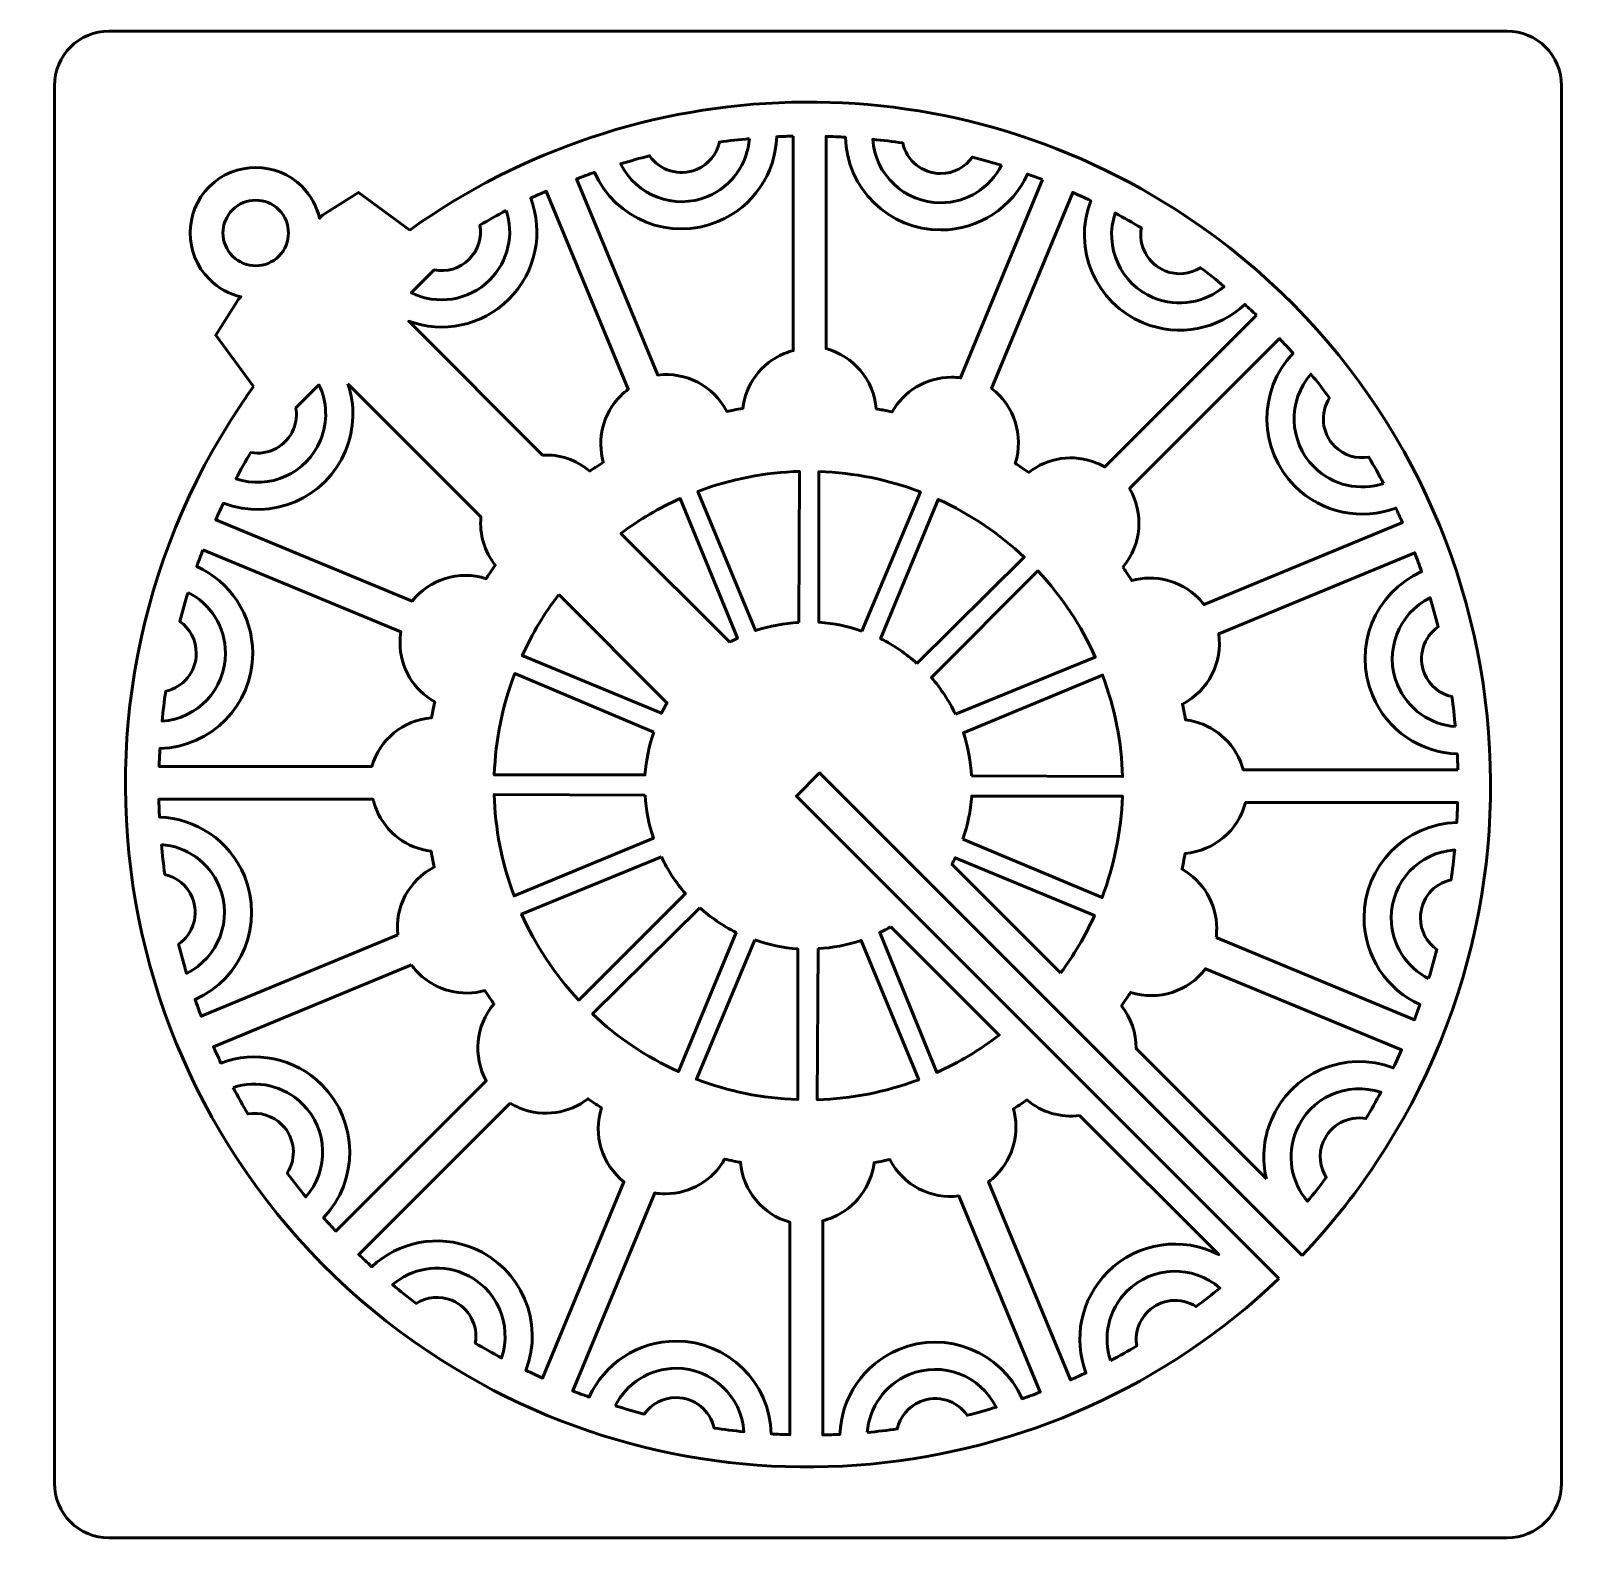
# Model space of a CAD drawing. Header units: centimetres. Extents: x -21.2 to 21, y -6.9 to 6.9.
# Drawn here: x -21.21 to -6.99, y -6.9 to 6.9 of the extents above; entities that cross this region are included whole.
import ezdxf

# ---------------------------------------------------------------- set-up
doc = ezdxf.new("R2010")
doc.units = ezdxf.units.CM
doc.header["$MEASUREMENT"] = 0
doc.layers.add('Layer 1', color=7, linetype='Continuous')

msp = doc.modelspace()

# ---------------------------------------------------------------- linework, layer by layer
at = {"layer": 'Layer 1', "color": 1, "lineweight": 53}
msp.add_open_spline([(-21, -6.4), (-21, -6.4), (-21, 6.4), (-21, 6.4), (-21, 6.4), (-21, 6.67609), (-20.77609, 6.9), (-20.5, 6.9), (-20.5, 6.9), (-20.5, 6.9), (-7.7, 6.9), (-7.7, 6.9), (-7.7, 6.9), (-7.42391, 6.9), (-7.2, 6.67609), (-7.2, 6.4), (-7.2, 6.4), (-7.2, 6.4), (-7.2, -6.4), (-7.2, -6.4), (-7.2, -6.4), (-7.2, -6.67609), (-7.42391, -6.9), (-7.7, -6.9), (-7.7, -6.9), (-7.7, -6.9), (-20.5, -6.9), (-20.5, -6.9), (-20.5, -6.9), (-20.77609, -6.9), (-21, -6.67609), (-21, -6.4)], degree=3, knots=[0, 0, 0, 0, 0.11111111, 0.11111111, 0.11111111, 0.11111111, 0.22222222, 0.22222222, 0.22222222, 0.22222222, 0.33333333, 0.33333333, 0.33333333, 0.33333333, 0.44444444, 0.44444444, 0.44444444, 0.44444444, 0.55555556, 0.55555556, 0.55555556, 0.55555556, 0.66666667, 0.66666667, 0.66666667, 0.66666667, 0.77777778, 0.77777778, 0.77777778, 0.77777778, 1, 1, 1, 1], dxfattribs=at)
at = {"layer": 'Layer 1', "color": 3, "lineweight": 53}
for points in [[(-9.57533, -4.31255), (-9.33171, -4.05638), (-9.10639, -3.77625), (-8.90332, -3.47233), (-8.90332, -3.47233), (-6.98593, -0.60276), (-7.75812, 3.27929), (-10.62768, 5.19667), (-10.62768, 5.19667), (-12.85484, 6.68481), (-15.69176, 6.55254), (-17.74675, 5.07719)], [(-19.17625, 3.64548), (-19.21711, 3.58853), (-19.25745, 3.53103), (-19.29668, 3.47231), (-19.29668, 3.47231), (-21.21407, 0.60273), (-20.44188, -3.27931), (-17.57232, -5.19669), (-17.57232, -5.19669), (-15.09298, -6.85332), (-11.85804, -6.50185), (-9.78731, -4.52484)]]:
    msp.add_open_spline(points, degree=3, knots=[0, 0, 0, 0, 0.25, 0.25, 0.25, 0.25, 0.5, 0.5, 0.5, 0.5, 1, 1, 1, 1], dxfattribs=at)
at = {"layer": 'Layer 1', "lineweight": 53}
for points, knots in [([(-14.235, 5.93775), (-14.235, 5.93775), (-14.235, 3.97382), (-14.235, 3.97382), (-14.235, 3.97382), (-14.26273, 3.96662), (-14.2903, 3.95743), (-14.31753, 3.94615), (-14.31753, 3.94615), (-14.53295, 3.85693), (-14.67172, 3.66089), (-14.69796, 3.44484), (-14.69796, 3.44484), (-14.7264, 3.43985), (-14.75486, 3.43451), (-14.78328, 3.4288), (-14.78328, 3.4288), (-14.8033, 3.42479), (-14.82331, 3.42058), (-14.84331, 3.41621), (-14.84331, 3.41621), (-14.96427, 3.65184), (-15.21941, 3.78148), (-15.47454, 3.74959), (-15.47454, 3.74959), (-15.47454, 3.74959), (-16.21876, 5.54629), (-16.21876, 5.54629), (-16.21876, 5.54629), (-16.16445, 5.56705), (-16.11001, 5.58696), (-16.05548, 5.60603), (-16.05548, 5.60603), (-15.8639, 5.1753), (-15.36269, 4.97345), (-14.92456, 5.15494), (-14.92456, 5.15494), (-14.59809, 5.29017), (-14.39736, 5.60075), (-14.38626, 5.93235), (-14.38626, 5.93235), (-14.33579, 5.93479), (-14.28537, 5.9366), (-14.235, 5.93775)], [0, 0, 0, 0, 0.08333333, 0.08333333, 0.08333333, 0.08333333, 0.16666667, 0.16666667, 0.16666667, 0.16666667, 0.25, 0.25, 0.25, 0.25, 0.33333333, 0.33333333, 0.33333333, 0.33333333, 0.41666667, 0.41666667, 0.41666667, 0.41666667, 0.5, 0.5, 0.5, 0.5, 0.58333333, 0.58333333, 0.58333333, 0.58333333, 0.66666667, 0.66666667, 0.66666667, 0.66666667, 0.75, 0.75, 0.75, 0.75, 0.83333333, 0.83333333, 0.83333333, 0.83333333, 1, 1, 1, 1]), ([(-14.63674, 5.91475), (-14.65378, 5.68762), (-14.79511, 5.47818), (-15.01989, 5.38506), (-15.01989, 5.38506), (-15.32481, 5.25879), (-15.67248, 5.39237), (-15.81678, 5.68381), (-15.81678, 5.68381), (-15.7283, 5.71065), (-15.63958, 5.73513), (-15.5507, 5.75768), (-15.5507, 5.75768), (-15.45728, 5.62313), (-15.27977, 5.56691), (-15.12225, 5.63215), (-15.12225, 5.63215), (-15.01115, 5.67817), (-14.93577, 5.77396), (-14.91119, 5.88298), (-14.91119, 5.88298), (-14.8197, 5.89574), (-14.7282, 5.90639), (-14.63674, 5.91475)], [0, 0, 0, 0, 0.14285714, 0.14285714, 0.14285714, 0.14285714, 0.28571429, 0.28571429, 0.28571429, 0.28571429, 0.42857143, 0.42857143, 0.42857143, 0.42857143, 0.57142857, 0.57142857, 0.57142857, 0.57142857, 0.71428571, 0.71428571, 0.71428571, 0.71428571, 1, 1, 1, 1]), ([(-11.95172, 5.53917), (-11.95172, 5.53917), (-12.70358, 3.72399), (-12.70358, 3.72399), (-12.70358, 3.72399), (-12.73086, 3.72764), (-12.75868, 3.72955), (-12.78697, 3.72955), (-12.78697, 3.72955), (-13.02012, 3.72954), (-13.22335, 3.60153), (-13.33026, 3.41197), (-13.33026, 3.41197), (-13.35846, 3.41825), (-13.3868, 3.4242), (-13.41524, 3.4298), (-13.41524, 3.4298), (-13.43528, 3.43376), (-13.45536, 3.43753), (-13.47552, 3.44113), (-13.47552, 3.44113), (-13.49721, 3.7065), (-13.68514, 3.92483), (-13.935, 3.99178), (-13.935, 3.99178), (-13.935, 3.99178), (-13.935, 5.93556), (-13.935, 5.93556), (-13.935, 5.93556), (-13.87556, 5.93396), (-13.81637, 5.93148), (-13.7574, 5.92815), (-13.7574, 5.92815), (-13.74524, 5.45689), (-13.35943, 5.07861), (-12.88519, 5.07861), (-12.88519, 5.07861), (-12.53183, 5.07861), (-12.22751, 5.28875), (-12.09037, 5.59084), (-12.09037, 5.59084), (-12.04387, 5.57417), (-11.99766, 5.55694), (-11.95172, 5.53917)], [0, 0, 0, 0, 0.08333333, 0.08333333, 0.08333333, 0.08333333, 0.16666667, 0.16666667, 0.16666667, 0.16666667, 0.25, 0.25, 0.25, 0.25, 0.33333333, 0.33333333, 0.33333333, 0.33333333, 0.41666667, 0.41666667, 0.41666667, 0.41666667, 0.5, 0.5, 0.5, 0.5, 0.58333333, 0.58333333, 0.58333333, 0.58333333, 0.66666667, 0.66666667, 0.66666667, 0.66666667, 0.75, 0.75, 0.75, 0.75, 0.83333333, 0.83333333, 0.83333333, 0.83333333, 1, 1, 1, 1]), ([(-12.32852, 5.67044), (-12.43119, 5.46714), (-12.64189, 5.32771), (-12.88522, 5.32771), (-12.88522, 5.32771), (-13.21525, 5.32772), (-13.48531, 5.58417), (-13.5071, 5.90866), (-13.5071, 5.90866), (-13.41508, 5.89962), (-13.32374, 5.88826), (-13.23302, 5.87509), (-13.23302, 5.87509), (-13.19819, 5.71503), (-13.0557, 5.59516), (-12.88522, 5.59516), (-12.88522, 5.59516), (-12.76496, 5.59515), (-12.65866, 5.65481), (-12.59424, 5.74612), (-12.59424, 5.74612), (-12.50482, 5.72289), (-12.41621, 5.69771), (-12.32852, 5.67044)], [0, 0, 0, 0, 0.14285714, 0.14285714, 0.14285714, 0.14285714, 0.28571429, 0.28571429, 0.28571429, 0.28571429, 0.42857143, 0.42857143, 0.42857143, 0.42857143, 0.57142857, 0.57142857, 0.57142857, 0.57142857, 0.71428571, 0.71428571, 0.71428571, 0.71428571, 1, 1, 1, 1]), ([(-17.74675, 5.07719), (-17.74675, 5.07719), (-18.21494, 5.42309), (-18.21494, 5.42309), (-18.21494, 5.42309), (-18.21494, 5.42309), (-18.54446, 5.2138), (-18.54446, 5.2138), (-18.54446, 5.2138), (-18.54446, 5.2138), (-18.57244, 5.18583), (-18.57244, 5.18583), (-18.57244, 5.18583), (-18.59679, 5.29186), (-18.65022, 5.39258), (-18.73282, 5.47517), (-18.73282, 5.47517), (-18.96709, 5.70944), (-19.34706, 5.70943), (-19.58135, 5.47515), (-19.58135, 5.47515), (-19.81561, 5.24088), (-19.81561, 4.86091), (-19.58135, 4.62665), (-19.58135, 4.62665), (-19.49875, 4.54405), (-19.39804, 4.49061), (-19.292, 4.46626), (-19.292, 4.46626), (-19.292, 4.46626), (-19.31377, 4.44449), (-19.31377, 4.44449), (-19.31377, 4.44449), (-19.31377, 4.44449), (-19.52309, 4.11493), (-19.52309, 4.11493), (-19.52309, 4.11493), (-19.52309, 4.11493), (-19.17625, 3.64548), (-19.17625, 3.64548)], [0, 0, 0, 0, 0.09090909, 0.09090909, 0.09090909, 0.09090909, 0.18181818, 0.18181818, 0.18181818, 0.18181818, 0.27272727, 0.27272727, 0.27272727, 0.27272727, 0.36363636, 0.36363636, 0.36363636, 0.36363636, 0.45454545, 0.45454545, 0.45454545, 0.45454545, 0.54545455, 0.54545455, 0.54545455, 0.54545455, 0.63636364, 0.63636364, 0.63636364, 0.63636364, 0.72727273, 0.72727273, 0.72727273, 0.72727273, 0.81818182, 0.81818182, 0.81818182, 0.81818182, 1, 1, 1, 1]), ([(-16.52975, 3.01664), (-16.52975, 3.01664), (-17.74719, 4.23407), (-17.74719, 4.23407), (-17.74719, 4.23407), (-17.74719, 4.23407), (-17.75605, 4.24294), (-17.75605, 4.24294), (-17.75605, 4.24294), (-17.44679, 4.12942), (-17.08618, 4.19675), (-16.8379, 4.44503), (-16.8379, 4.44503), (-16.58803, 4.6949), (-16.52144, 5.05865), (-16.63807, 5.36925), (-16.63807, 5.36925), (-16.59121, 5.39138), (-16.54413, 5.41286), (-16.49684, 5.4337), (-16.49684, 5.4337), (-16.49684, 5.4337), (-15.74562, 3.62009), (-15.74562, 3.62009), (-15.74562, 3.62009), (-15.76965, 3.6022), (-15.79268, 3.58237), (-15.8145, 3.56056), (-15.8145, 3.56056), (-15.97936, 3.39569), (-16.03255, 3.16146), (-15.97412, 2.95182), (-15.97412, 2.95182), (-15.99849, 2.93633), (-16.02274, 2.9205), (-16.04681, 2.90434), (-16.04681, 2.90434), (-16.06376, 2.89298), (-16.08066, 2.88144), (-16.09745, 2.86973), (-16.09745, 2.86973), (-16.22133, 2.9749), (-16.37661, 3.02385), (-16.52975, 3.01664)], [0, 0, 0, 0, 0.08333333, 0.08333333, 0.08333333, 0.08333333, 0.16666667, 0.16666667, 0.16666667, 0.16666667, 0.25, 0.25, 0.25, 0.25, 0.33333333, 0.33333333, 0.33333333, 0.33333333, 0.41666667, 0.41666667, 0.41666667, 0.41666667, 0.5, 0.5, 0.5, 0.5, 0.58333333, 0.58333333, 0.58333333, 0.58333333, 0.66666667, 0.66666667, 0.66666667, 0.66666667, 0.75, 0.75, 0.75, 0.75, 0.83333333, 0.83333333, 0.83333333, 0.83333333, 1, 1, 1, 1]), ([(-9.99333, 4.29758), (-9.99333, 4.29758), (-11.38302, 2.90789), (-11.38302, 2.90789), (-11.38302, 2.90789), (-11.40617, 2.92121), (-11.43045, 2.9332), (-11.45578, 2.9437), (-11.45578, 2.9437), (-11.67119, 3.03292), (-11.90794, 2.99242), (-12.07927, 2.85821), (-12.07927, 2.85821), (-12.10291, 2.8748), (-12.12681, 2.89114), (-12.15095, 2.90721), (-12.15095, 2.90721), (-12.16794, 2.91852), (-12.18506, 2.9297), (-12.20229, 2.94073), (-12.20229, 2.94073), (-12.12041, 3.19536), (-12.2117, 3.47029), (-12.41888, 3.62742), (-12.41888, 3.62742), (-12.41888, 3.62742), (-11.67532, 5.4225), (-11.67532, 5.4225), (-11.67532, 5.4225), (-11.61999, 5.39784), (-11.56521, 5.37245), (-11.51098, 5.34632), (-11.51098, 5.34632), (-11.6801, 4.90627), (-11.46841, 4.40915), (-11.03028, 4.22767), (-11.03028, 4.22767), (-10.70381, 4.09244), (-10.34225, 4.17011), (-10.09994, 4.39674), (-10.09994, 4.39674), (-10.06394, 4.36408), (-10.0284, 4.33103), (-9.99333, 4.29758)], [0, 0, 0, 0, 0.08333333, 0.08333333, 0.08333333, 0.08333333, 0.16666667, 0.16666667, 0.16666667, 0.16666667, 0.25, 0.25, 0.25, 0.25, 0.33333333, 0.33333333, 0.33333333, 0.33333333, 0.41666667, 0.41666667, 0.41666667, 0.41666667, 0.5, 0.5, 0.5, 0.5, 0.58333333, 0.58333333, 0.58333333, 0.58333333, 0.66666667, 0.66666667, 0.66666667, 0.66666667, 0.75, 0.75, 0.75, 0.75, 0.83333333, 0.83333333, 0.83333333, 0.83333333, 1, 1, 1, 1]), ([(-19.36922, 5.26303), (-19.25208, 5.38017), (-19.06209, 5.38016), (-18.94495, 5.26303), (-18.94495, 5.26303), (-18.82781, 5.14589), (-18.82781, 4.9559), (-18.94495, 4.83876), (-18.94495, 4.83876), (-19.06209, 4.72163), (-19.25208, 4.72162), (-19.36922, 4.83876), (-19.36922, 4.83876), (-19.48635, 4.9559), (-19.48635, 5.1459), (-19.36922, 5.26303)], [0, 0, 0, 0, 0.2, 0.2, 0.2, 0.2, 0.4, 0.4, 0.4, 0.4, 0.6, 0.6, 0.6, 0.6, 1, 1, 1, 1]), ([(-16.86275, 5.25714), (-16.79159, 5.04078), (-16.842, 4.7932), (-17.01406, 4.62114), (-17.01406, 4.62114), (-17.20841, 4.4268), (-17.49912, 4.38767), (-17.73233, 4.50364), (-17.73233, 4.50364), (-17.73233, 4.50364), (-17.52298, 4.71257), (-17.52298, 4.71257), (-17.52298, 4.71257), (-17.41076, 4.69079), (-17.29008, 4.72334), (-17.20316, 4.81026), (-17.20316, 4.81026), (-17.11813, 4.89529), (-17.08514, 5.01264), (-17.10415, 5.12276), (-17.10415, 5.12276), (-17.02451, 5.16956), (-16.94405, 5.21441), (-16.86275, 5.25714)], [0, 0, 0, 0, 0.14285714, 0.14285714, 0.14285714, 0.14285714, 0.28571429, 0.28571429, 0.28571429, 0.28571429, 0.42857143, 0.42857143, 0.42857143, 0.42857143, 0.57142857, 0.57142857, 0.57142857, 0.57142857, 0.71428571, 0.71428571, 0.71428571, 0.71428571, 1, 1, 1, 1]), ([(-10.93497, 4.45781), (-11.23987, 4.58411), (-11.39124, 4.92439), (-11.28721, 5.23253), (-11.28721, 5.23253), (-11.20565, 5.18896), (-11.12562, 5.14352), (-11.04683, 5.09662), (-11.04683, 5.09662), (-11.0759, 4.93541), (-10.99014, 4.77014), (-10.83262, 4.70489), (-10.83262, 4.70489), (-10.72153, 4.65888), (-10.60049, 4.67331), (-10.50602, 4.73301), (-10.50602, 4.73301), (-10.43231, 4.67733), (-10.36007, 4.62017), (-10.28949, 4.56142), (-10.28949, 4.56142), (-10.46215, 4.41287), (-10.71017, 4.3647), (-10.93497, 4.45781)], [0, 0, 0, 0, 0.14285714, 0.14285714, 0.14285714, 0.14285714, 0.28571429, 0.28571429, 0.28571429, 0.28571429, 0.42857143, 0.42857143, 0.42857143, 0.42857143, 0.57142857, 0.57142857, 0.57142857, 0.57142857, 0.71428571, 0.71428571, 0.71428571, 0.71428571, 1, 1, 1, 1]), ([(-11.21749, 1.99119), (-11.04386, 2.19573), (-11.0234, 2.48586), (-11.15605, 2.71059), (-11.15605, 2.71059), (-11.15605, 2.71059), (-9.78254, 4.0841), (-9.78254, 4.0841), (-9.78254, 4.0841), (-9.74028, 4.03958), (-9.69884, 3.99458), (-9.65822, 3.94911), (-9.65822, 3.94911), (-9.98287, 3.60727), (-9.97752, 3.06698), (-9.6422, 2.73164), (-9.6422, 2.73164), (-9.39233, 2.48177), (-9.02857, 2.41518), (-8.71798, 2.53182), (-8.71798, 2.53182), (-8.69737, 2.48818), (-8.67733, 2.44434), (-8.65784, 2.40033), (-8.65784, 2.40033), (-8.65784, 2.40033), (-10.47379, 1.64814), (-10.47379, 1.64814), (-10.47379, 1.64814), (-10.48989, 1.66902), (-10.50753, 1.6891), (-10.52666, 1.70825), (-10.52666, 1.70825), (-10.69154, 1.87311), (-10.92576, 1.9263), (-11.13541, 1.86786), (-11.13541, 1.86786), (-11.1509, 1.89224), (-11.16673, 1.91648), (-11.18289, 1.94056), (-11.18289, 1.94056), (-11.19425, 1.95751), (-11.20578, 1.9744), (-11.21749, 1.99119)], [0, 0, 0, 0, 0.08333333, 0.08333333, 0.08333333, 0.08333333, 0.16666667, 0.16666667, 0.16666667, 0.16666667, 0.25, 0.25, 0.25, 0.25, 0.33333333, 0.33333333, 0.33333333, 0.33333333, 0.41666667, 0.41666667, 0.41666667, 0.41666667, 0.5, 0.5, 0.5, 0.5, 0.58333333, 0.58333333, 0.58333333, 0.58333333, 0.66666667, 0.66666667, 0.66666667, 0.66666667, 0.75, 0.75, 0.75, 0.75, 0.83333333, 0.83333333, 0.83333333, 0.83333333, 1, 1, 1, 1]), ([(-8.83008, 2.7565), (-9.04644, 2.68533), (-9.29402, 2.73574), (-9.46608, 2.9078), (-9.46608, 2.9078), (-9.69943, 3.14117), (-9.70906, 3.51347), (-9.49502, 3.75833), (-9.49502, 3.75833), (-9.43637, 3.68687), (-9.37979, 3.61427), (-9.32496, 3.54078), (-9.32496, 3.54078), (-9.41352, 3.40298), (-9.39753, 3.21747), (-9.27697, 3.09691), (-9.27697, 3.09691), (-9.19194, 3.01188), (-9.07459, 2.97889), (-8.96447, 2.9979), (-8.96447, 2.9979), (-8.91766, 2.91825), (-8.87281, 2.83779), (-8.83008, 2.7565)], [0, 0, 0, 0, 0.14285714, 0.14285714, 0.14285714, 0.14285714, 0.28571429, 0.28571429, 0.28571429, 0.28571429, 0.42857143, 0.42857143, 0.42857143, 0.42857143, 0.57142857, 0.57142857, 0.57142857, 0.57142857, 0.71428571, 0.71428571, 0.71428571, 0.71428571, 1, 1, 1, 1]), ([(-18.31287, 3.66839), (-18.31287, 3.66839), (-17.09489, 2.4504), (-17.09489, 2.4504), (-17.09489, 2.4504), (-17.10974, 2.29058), (-17.06171, 2.13209), (-16.96446, 2.00796), (-16.96446, 2.00796), (-16.98105, 1.98432), (-16.9974, 1.96042), (-17.01346, 1.93627), (-17.01346, 1.93627), (-17.02477, 1.91928), (-17.03594, 1.90218), (-17.04699, 1.88493), (-17.04699, 1.88493), (-17.2968, 1.96527), (-17.56618, 1.87891), (-17.72466, 1.67996), (-17.72466, 1.67996), (-17.72466, 1.67996), (-19.52296, 2.42485), (-19.52296, 2.42485), (-19.52296, 2.42485), (-19.50012, 2.47579), (-19.47666, 2.52626), (-19.45257, 2.57625), (-19.45257, 2.57625), (-19.01253, 2.40712), (-18.5154, 2.61882), (-18.33392, 3.05695), (-18.33392, 3.05695), (-18.25, 3.25955), (-18.24809, 3.47565), (-18.31287, 3.66839)], [0, 0, 0, 0, 0.1, 0.1, 0.1, 0.1, 0.2, 0.2, 0.2, 0.2, 0.3, 0.3, 0.3, 0.3, 0.4, 0.4, 0.4, 0.4, 0.5, 0.5, 0.5, 0.5, 0.6, 0.6, 0.6, 0.6, 0.7, 0.7, 0.7, 0.7, 0.8, 0.8, 0.8, 0.8, 1, 1, 1, 1]), ([(-18.56406, 3.15226), (-18.69036, 2.84736), (-19.03066, 2.69598), (-19.33878, 2.80002), (-19.33878, 2.80002), (-19.2952, 2.88158), (-19.24977, 2.96161), (-19.20286, 3.04041), (-19.20286, 3.04041), (-19.04166, 3.01132), (-18.87639, 3.09709), (-18.81114, 3.2546), (-18.81114, 3.2546), (-18.78467, 3.31852), (-18.77822, 3.38573), (-18.78887, 3.44927), (-18.78887, 3.44927), (-18.78887, 3.44927), (-18.57777, 3.65992), (-18.57777, 3.65992), (-18.57777, 3.65992), (-18.50408, 3.5059), (-18.49357, 3.32244), (-18.56406, 3.15226)], [0, 0, 0, 0, 0.14285714, 0.14285714, 0.14285714, 0.14285714, 0.28571429, 0.28571429, 0.28571429, 0.28571429, 0.42857143, 0.42857143, 0.42857143, 0.42857143, 0.57142857, 0.57142857, 0.57142857, 0.57142857, 0.71428571, 0.71428571, 0.71428571, 0.71428571, 1, 1, 1, 1]), ([(-14.18542, 1.48432), (-14.31702, 1.47741), (-14.44949, 1.45298), (-14.57962, 1.40961), (-14.57962, 1.40961), (-14.57962, 1.40961), (-15.10766, 2.68441), (-15.10766, 2.68441), (-15.10766, 2.68441), (-14.80219, 2.79924), (-14.48869, 2.85865), (-14.1785, 2.86741), (-14.1785, 2.86741), (-14.1785, 2.86741), (-14.18542, 1.48432), (-14.18542, 1.48432)], [0, 0, 0, 0, 0.2, 0.2, 0.2, 0.2, 0.4, 0.4, 0.4, 0.4, 0.6, 0.6, 0.6, 0.6, 1, 1, 1, 1]), ([(-13.607, 1.40454), (-13.73123, 1.44853), (-13.86296, 1.47665), (-13.99979, 1.48638), (-13.99979, 1.48638), (-13.99979, 1.48638), (-13.99978, 2.86621), (-13.99978, 2.86621), (-13.99978, 2.86621), (-13.67361, 2.85539), (-13.36126, 2.79031), (-13.07134, 2.67969), (-13.07134, 2.67969), (-13.07134, 2.67969), (-13.607, 1.40454), (-13.607, 1.40454)], [0, 0, 0, 0, 0.2, 0.2, 0.2, 0.2, 0.4, 0.4, 0.4, 0.4, 0.6, 0.6, 0.6, 0.6, 1, 1, 1, 1]), ([(-14.81638, 1.30327), (-14.81638, 1.30327), (-15.81296, 2.29985), (-15.81296, 2.29985), (-15.81296, 2.29985), (-15.6417, 2.42781), (-15.45942, 2.53423), (-15.26984, 2.6191), (-15.26984, 2.6191), (-15.26984, 2.6191), (-14.74694, 1.33865), (-14.74694, 1.33865), (-14.74694, 1.33865), (-14.77032, 1.3275), (-14.79347, 1.3157), (-14.81638, 1.30327)], [0, 0, 0, 0, 0.2, 0.2, 0.2, 0.2, 0.4, 0.4, 0.4, 0.4, 0.6, 0.6, 0.6, 0.6, 1, 1, 1, 1]), ([(-13.10314, 1.10949), (-13.20108, 1.19766), (-13.31203, 1.27405), (-13.4347, 1.33541), (-13.4347, 1.33541), (-13.4347, 1.33541), (-12.90667, 2.6102), (-12.90667, 2.6102), (-12.90667, 2.6102), (-12.60948, 2.4754), (-12.3458, 2.29573), (-12.12028, 2.0826), (-12.12028, 2.0826), (-12.12028, 2.0826), (-13.10314, 1.10949), (-13.10314, 1.10949)], [0, 0, 0, 0, 0.2, 0.2, 0.2, 0.2, 0.4, 0.4, 0.4, 0.4, 0.6, 0.6, 0.6, 0.6, 1, 1, 1, 1]), ([(-19.64029, 2.14872), (-19.64029, 2.14872), (-17.82813, 1.39812), (-17.82813, 1.39812), (-17.82813, 1.39812), (-17.83316, 1.36624), (-17.8358, 1.33356), (-17.8358, 1.30026), (-17.8358, 1.30026), (-17.83579, 1.06711), (-17.70779, 0.86388), (-17.51822, 0.75696), (-17.51822, 0.75696), (-17.5245, 0.72876), (-17.53045, 0.70043), (-17.53606, 0.67198), (-17.53606, 0.67198), (-17.54001, 0.65195), (-17.54379, 0.63187), (-17.54739, 0.61171), (-17.54739, 0.61171), (-17.80822, 0.59039), (-18.0236, 0.40846), (-18.09447, 0.16499), (-18.09447, 0.16499), (-18.09447, 0.16499), (-20.04146, 0.16499), (-20.04146, 0.16499), (-20.04146, 0.16499), (-20.03985, 0.22013), (-20.0375, 0.27508), (-20.03441, 0.32983), (-20.03441, 0.32983), (-19.56314, 0.34198), (-19.18487, 0.72779), (-19.18485, 1.20202), (-19.18485, 1.20202), (-19.18486, 1.5554), (-19.39499, 1.85972), (-19.6971, 1.99685), (-19.6971, 1.99685), (-19.67882, 2.04782), (-19.6599, 2.09844), (-19.64029, 2.14872)], [0, 0, 0, 0, 0.08333333, 0.08333333, 0.08333333, 0.08333333, 0.16666667, 0.16666667, 0.16666667, 0.16666667, 0.25, 0.25, 0.25, 0.25, 0.33333333, 0.33333333, 0.33333333, 0.33333333, 0.41666667, 0.41666667, 0.41666667, 0.41666667, 0.5, 0.5, 0.5, 0.5, 0.58333333, 0.58333333, 0.58333333, 0.58333333, 0.66666667, 0.66666667, 0.66666667, 0.66666667, 0.75, 0.75, 0.75, 0.75, 0.83333333, 0.83333333, 0.83333333, 0.83333333, 1, 1, 1, 1]), ([(-8.14963, 0.13499), (-8.14963, 0.13499), (-10.11507, 0.13499), (-10.11507, 0.13499), (-10.11507, 0.13499), (-10.122, 0.16063), (-10.13064, 0.1861), (-10.14106, 0.21129), (-10.14106, 0.21129), (-10.23029, 0.42669), (-10.42634, 0.56546), (-10.64238, 0.5917), (-10.64238, 0.5917), (-10.64738, 0.62015), (-10.65271, 0.6486), (-10.65841, 0.67704), (-10.65841, 0.67704), (-10.66243, 0.69704), (-10.66664, 0.71705), (-10.67102, 0.73706), (-10.67102, 0.73706), (-10.43202, 0.85975), (-10.30207, 1.12047), (-10.3391, 1.37921), (-10.3391, 1.37921), (-10.3391, 1.37921), (-8.54474, 2.12246), (-8.54474, 2.12246), (-8.54474, 2.12246), (-8.5226, 2.06483), (-8.50143, 2.00709), (-8.48119, 1.94922), (-8.48119, 1.94922), (-8.91193, 1.75765), (-9.11377, 1.25644), (-8.93229, 0.81831), (-8.93229, 0.81831), (-8.79706, 0.49183), (-8.48648, 0.29111), (-8.15489, 0.28002), (-8.15489, 0.28002), (-8.15254, 0.23162), (-8.15078, 0.18328), (-8.14963, 0.13499)], [0, 0, 0, 0, 0.08333333, 0.08333333, 0.08333333, 0.08333333, 0.16666667, 0.16666667, 0.16666667, 0.16666667, 0.25, 0.25, 0.25, 0.25, 0.33333333, 0.33333333, 0.33333333, 0.33333333, 0.41666667, 0.41666667, 0.41666667, 0.41666667, 0.5, 0.5, 0.5, 0.5, 0.58333333, 0.58333333, 0.58333333, 0.58333333, 0.66666667, 0.66666667, 0.66666667, 0.66666667, 0.75, 0.75, 0.75, 0.75, 0.83333333, 0.83333333, 0.83333333, 0.83333333, 1, 1, 1, 1]), ([(-12.75055, 0.64407), (-12.8073, 0.76301), (-12.88057, 0.87605), (-12.97042, 0.97969), (-12.97042, 0.97969), (-12.97042, 0.97969), (-11.99474, 1.95537), (-11.99474, 1.95537), (-11.99474, 1.95537), (-11.77175, 1.7171), (-11.5969, 1.4502), (-11.4701, 1.16697), (-11.4701, 1.16697), (-11.4701, 1.16697), (-12.75055, 0.64407), (-12.75055, 0.64407)], [0, 0, 0, 0, 0.2, 0.2, 0.2, 0.2, 0.4, 0.4, 0.4, 0.4, 0.6, 0.6, 0.6, 0.6, 1, 1, 1, 1]), ([(-19.7767, 1.75871), (-19.5734, 1.65604), (-19.43397, 1.44534), (-19.43397, 1.20201), (-19.43397, 1.20201), (-19.43397, 0.87198), (-19.69042, 0.60191), (-20.01491, 0.58012), (-20.01491, 0.58012), (-20.00586, 0.67214), (-19.99452, 0.76347), (-19.98134, 0.85421), (-19.98134, 0.85421), (-19.82129, 0.88904), (-19.70141, 1.03152), (-19.70142, 1.202), (-19.70142, 1.202), (-19.7014, 1.32227), (-19.76106, 1.42856), (-19.85237, 1.49299), (-19.85237, 1.49299), (-19.82914, 1.5824), (-19.80397, 1.67102), (-19.7767, 1.75871)], [0, 0, 0, 0, 0.14285714, 0.14285714, 0.14285714, 0.14285714, 0.28571429, 0.28571429, 0.28571429, 0.28571429, 0.42857143, 0.42857143, 0.42857143, 0.42857143, 0.57142857, 0.57142857, 0.57142857, 0.57142857, 0.71428571, 0.71428571, 0.71428571, 0.71428571, 1, 1, 1, 1]), ([(-16.38304, 1.73856), (-16.38304, 1.73856), (-15.39062, 0.74614), (-15.39062, 0.74614), (-15.39062, 0.74614), (-15.40862, 0.71574), (-15.42565, 0.68453), (-15.44166, 0.65252), (-15.44166, 0.65252), (-15.44166, 0.65252), (-16.71646, 1.18055), (-16.71646, 1.18055), (-16.71646, 1.18055), (-16.62484, 1.38252), (-16.51252, 1.569), (-16.38304, 1.73856)], [0, 0, 0, 0, 0.2, 0.2, 0.2, 0.2, 0.4, 0.4, 0.4, 0.4, 0.6, 0.6, 0.6, 0.6, 1, 1, 1, 1]), ([(-8.17247, 0.53048), (-8.3996, 0.54753), (-8.60905, 0.68885), (-8.70217, 0.91367), (-8.70217, 0.91367), (-8.82844, 1.21855), (-8.69486, 1.56622), (-8.40342, 1.71052), (-8.40342, 1.71052), (-8.37657, 1.62204), (-8.35209, 1.53333), (-8.32955, 1.44445), (-8.32955, 1.44445), (-8.4641, 1.35102), (-8.52032, 1.17352), (-8.45507, 1.016), (-8.45507, 1.016), (-8.40906, 0.9049), (-8.31327, 0.82952), (-8.20424, 0.80493), (-8.20424, 0.80493), (-8.19149, 0.71345), (-8.18084, 0.62195), (-8.17247, 0.53048)], [0, 0, 0, 0, 0.14285714, 0.14285714, 0.14285714, 0.14285714, 0.28571429, 0.28571429, 0.28571429, 0.28571429, 0.42857143, 0.42857143, 0.42857143, 0.42857143, 0.57142857, 0.57142857, 0.57142857, 0.57142857, 0.71428571, 0.71428571, 0.71428571, 0.71428571, 1, 1, 1, 1]), ([(-15.51079, 0.48023), (-15.55478, 0.356), (-15.58291, 0.22426), (-15.59265, 0.08743), (-15.59265, 0.08743), (-15.59265, 0.08743), (-16.97246, 0.08744), (-16.97246, 0.08744), (-16.97246, 0.08744), (-16.96164, 0.4136), (-16.89656, 0.72596), (-16.78595, 1.0159), (-16.78595, 1.0159), (-16.78595, 1.0159), (-15.51079, 0.48023), (-15.51079, 0.48023)], [0, 0, 0, 0, 0.2, 0.2, 0.2, 0.2, 0.4, 0.4, 0.4, 0.4, 0.6, 0.6, 0.6, 0.6, 1, 1, 1, 1]), ([(-12.60291, 0.07916), (-12.60982, 0.21076), (-12.63425, 0.34324), (-12.67761, 0.47337), (-12.67761, 0.47337), (-12.67761, 0.47337), (-11.40282, 1.0014), (-11.40282, 1.0014), (-11.40282, 1.0014), (-11.28798, 0.69593), (-11.22858, 0.38244), (-11.21982, 0.07225), (-11.21982, 0.07225), (-11.21982, 0.07225), (-12.60291, 0.07916), (-12.60291, 0.07916)], [0, 0, 0, 0, 0.2, 0.2, 0.2, 0.2, 0.4, 0.4, 0.4, 0.4, 0.6, 0.6, 0.6, 0.6, 1, 1, 1, 1]), ([(-9.78731, -4.52484), (-9.78731, -4.52484), (-14.20607, -0.10608), (-14.20607, -0.10608), (-14.20607, -0.10608), (-14.20607, -0.10608), (-13.99393, 0.10607), (-13.99393, 0.10607), (-13.99393, 0.10607), (-13.99393, 0.10607), (-9.57533, -4.31255), (-9.57533, -4.31255)], [0, 0, 0, 0, 0.25, 0.25, 0.25, 0.25, 0.5, 0.5, 0.5, 0.5, 1, 1, 1, 1]), ([(-17.85701, -1.37762), (-17.85701, -1.37762), (-19.65591, -2.12274), (-19.65591, -2.12274), (-19.65591, -2.12274), (-19.67546, -2.07136), (-19.69425, -2.01985), (-19.71229, -1.96825), (-19.71229, -1.96825), (-19.28155, -1.77667), (-19.07971, -1.27547), (-19.2612, -0.83732), (-19.2612, -0.83732), (-19.39642, -0.51086), (-19.707, -0.31013), (-20.0386, -0.29904), (-20.0386, -0.29904), (-20.04125, -0.2443), (-20.04315, -0.18963), (-20.04428, -0.13501), (-20.04428, -0.13501), (-20.04428, -0.13501), (-18.08323, -0.13501), (-18.08323, -0.13501), (-18.08323, -0.13501), (-18.07564, -0.16705), (-18.06541, -0.19891), (-18.05241, -0.23031), (-18.05241, -0.23031), (-17.96318, -0.44571), (-17.76714, -0.58449), (-17.5511, -0.61073), (-17.5511, -0.61073), (-17.54611, -0.63917), (-17.54076, -0.66763), (-17.53506, -0.69606), (-17.53506, -0.69606), (-17.53104, -0.71608), (-17.52684, -0.73608), (-17.52246, -0.75608), (-17.52246, -0.75608), (-17.75511, -0.87552), (-17.88446, -1.12575), (-17.85701, -1.37762)], [0, 0, 0, 0, 0.08333333, 0.08333333, 0.08333333, 0.08333333, 0.16666667, 0.16666667, 0.16666667, 0.16666667, 0.25, 0.25, 0.25, 0.25, 0.33333333, 0.33333333, 0.33333333, 0.33333333, 0.41666667, 0.41666667, 0.41666667, 0.41666667, 0.5, 0.5, 0.5, 0.5, 0.58333333, 0.58333333, 0.58333333, 0.58333333, 0.66666667, 0.66666667, 0.66666667, 0.66666667, 0.75, 0.75, 0.75, 0.75, 0.83333333, 0.83333333, 0.83333333, 0.83333333, 1, 1, 1, 1]), ([(-15.59057, -0.09819), (-15.58367, -0.22979), (-15.55923, -0.36227), (-15.51587, -0.4924), (-15.51587, -0.4924), (-15.51587, -0.4924), (-16.79066, -1.02043), (-16.79066, -1.02043), (-16.79066, -1.02043), (-16.9055, -0.71496), (-16.9649, -0.40146), (-16.97367, -0.09128), (-16.97367, -0.09128), (-16.97367, -0.09128), (-15.59057, -0.09819), (-15.59057, -0.09819)], [0, 0, 0, 0, 0.2, 0.2, 0.2, 0.2, 0.4, 0.4, 0.4, 0.4, 0.6, 0.6, 0.6, 0.6, 1, 1, 1, 1]), ([(-12.68269, -0.49926), (-12.6387, -0.37502), (-12.61057, -0.24329), (-12.60084, -0.10647), (-12.60084, -0.10647), (-12.60084, -0.10647), (-11.22102, -0.10647), (-11.22102, -0.10647), (-11.22102, -0.10647), (-11.23183, -0.43263), (-11.29692, -0.74499), (-11.40753, -1.03492), (-11.40753, -1.03492), (-11.40753, -1.03492), (-12.68269, -0.49926), (-12.68269, -0.49926)], [0, 0, 0, 0, 0.2, 0.2, 0.2, 0.2, 0.4, 0.4, 0.4, 0.4, 0.6, 0.6, 0.6, 0.6, 1, 1, 1, 1]), ([(-10.36312, -1.40176), (-10.35953, -1.37478), (-10.35769, -1.34725), (-10.35768, -1.31929), (-10.35768, -1.31929), (-10.35769, -1.08613), (-10.48569, -0.8829), (-10.67526, -0.77599), (-10.67526, -0.77599), (-10.66898, -0.74779), (-10.66303, -0.71946), (-10.65742, -0.69101), (-10.65742, -0.69101), (-10.65347, -0.67098), (-10.64969, -0.65089), (-10.64609, -0.63074), (-10.64609, -0.63074), (-10.37852, -0.60886), (-10.15881, -0.41797), (-10.09384, -0.16501), (-10.09384, -0.16501), (-10.09384, -0.16501), (-8.1515, -0.16501), (-8.1515, -0.16501), (-8.1515, -0.16501), (-8.1531, -0.22653), (-8.15563, -0.28782), (-8.15907, -0.34885), (-8.15907, -0.34885), (-8.63034, -0.36101), (-9.00861, -0.74682), (-9.00862, -1.22106), (-9.00862, -1.22106), (-9.00862, -1.57443), (-8.79849, -1.87873), (-8.49638, -2.01588), (-8.49638, -2.01588), (-8.51295, -2.0621), (-8.53007, -2.10804), (-8.54773, -2.15371), (-8.54773, -2.15371), (-8.54773, -2.15371), (-10.36312, -1.40176), (-10.36312, -1.40176)], [0, 0, 0, 0, 0.08333333, 0.08333333, 0.08333333, 0.08333333, 0.16666667, 0.16666667, 0.16666667, 0.16666667, 0.25, 0.25, 0.25, 0.25, 0.33333333, 0.33333333, 0.33333333, 0.33333333, 0.41666667, 0.41666667, 0.41666667, 0.41666667, 0.5, 0.5, 0.5, 0.5, 0.58333333, 0.58333333, 0.58333333, 0.58333333, 0.66666667, 0.66666667, 0.66666667, 0.66666667, 0.75, 0.75, 0.75, 0.75, 0.83333333, 0.83333333, 0.83333333, 0.83333333, 1, 1, 1, 1]), ([(-20.02101, -0.54951), (-19.79388, -0.56656), (-19.58443, -0.70788), (-19.49133, -0.93268), (-19.49133, -0.93268), (-19.36504, -1.23758), (-19.49861, -1.58524), (-19.79006, -1.72955), (-19.79006, -1.72955), (-19.81691, -1.64107), (-19.84139, -1.55236), (-19.86393, -1.46347), (-19.86393, -1.46347), (-19.72938, -1.37005), (-19.67316, -1.19255), (-19.73841, -1.03502), (-19.73841, -1.03502), (-19.78442, -0.92392), (-19.88021, -0.84855), (-19.98924, -0.82396), (-19.98924, -0.82396), (-20.00199, -0.73247), (-20.01264, -0.64097), (-20.02101, -0.54951)], [0, 0, 0, 0, 0.14285714, 0.14285714, 0.14285714, 0.14285714, 0.28571429, 0.28571429, 0.28571429, 0.28571429, 0.42857143, 0.42857143, 0.42857143, 0.42857143, 0.57142857, 0.57142857, 0.57142857, 0.57142857, 0.71428571, 0.71428571, 0.71428571, 0.71428571, 1, 1, 1, 1]), ([(-15.44293, -0.6631), (-15.38618, -0.78204), (-15.31291, -0.89508), (-15.22306, -0.99871), (-15.22306, -0.99871), (-15.22306, -0.99871), (-16.19874, -1.9744), (-16.19874, -1.9744), (-16.19874, -1.9744), (-16.42173, -1.73613), (-16.59658, -1.46922), (-16.72337, -1.18599), (-16.72337, -1.18599), (-16.72337, -1.18599), (-15.44293, -0.6631), (-15.44293, -0.6631)], [0, 0, 0, 0, 0.2, 0.2, 0.2, 0.2, 0.4, 0.4, 0.4, 0.4, 0.6, 0.6, 0.6, 0.6, 1, 1, 1, 1]), ([(-11.78686, -1.72626), (-11.78686, -1.72626), (-12.78283, -0.73028), (-12.78283, -0.73028), (-12.78283, -0.73028), (-12.7721, -0.71101), (-12.76176, -0.69144), (-12.75182, -0.67155), (-12.75182, -0.67155), (-12.75182, -0.67155), (-11.47702, -1.19958), (-11.47702, -1.19958), (-11.47702, -1.19958), (-11.56302, -1.38919), (-11.66729, -1.56514), (-11.78686, -1.72626)], [0, 0, 0, 0, 0.2, 0.2, 0.2, 0.2, 0.4, 0.4, 0.4, 0.4, 0.6, 0.6, 0.6, 0.6, 1, 1, 1, 1]), ([(-8.41678, -1.77773), (-8.62009, -1.67506), (-8.75951, -1.46436), (-8.75951, -1.22104), (-8.75951, -1.22104), (-8.75951, -0.89101), (-8.50306, -0.62094), (-8.17858, -0.59913), (-8.17858, -0.59913), (-8.18761, -0.69115), (-8.19896, -0.78249), (-8.21215, -0.87323), (-8.21215, -0.87323), (-8.37219, -0.90806), (-8.49207, -1.05055), (-8.49207, -1.22104), (-8.49207, -1.22104), (-8.49208, -1.34129), (-8.43242, -1.44759), (-8.34111, -1.51202), (-8.34111, -1.51202), (-8.36434, -1.60143), (-8.38951, -1.69004), (-8.41678, -1.77773)], [0, 0, 0, 0, 0.14285714, 0.14285714, 0.14285714, 0.14285714, 0.28571429, 0.28571429, 0.28571429, 0.28571429, 0.42857143, 0.42857143, 0.42857143, 0.42857143, 0.57142857, 0.57142857, 0.57142857, 0.57142857, 0.71428571, 0.71428571, 0.71428571, 0.71428571, 1, 1, 1, 1]), ([(-15.09034, -1.12852), (-14.9924, -1.21669), (-14.88145, -1.29308), (-14.75878, -1.35444), (-14.75878, -1.35444), (-14.75878, -1.35444), (-15.28681, -2.62923), (-15.28681, -2.62923), (-15.28681, -2.62923), (-15.584, -2.49443), (-15.84768, -2.31476), (-16.07322, -2.10161), (-16.07322, -2.10161), (-16.07322, -2.10161), (-15.09034, -1.12852), (-15.09034, -1.12852)], [0, 0, 0, 0, 0.2, 0.2, 0.2, 0.2, 0.4, 0.4, 0.4, 0.4, 0.6, 0.6, 0.6, 0.6, 1, 1, 1, 1]), ([(-13.34193, -1.30255), (-13.34193, -1.30255), (-12.34893, -2.29555), (-12.34893, -2.29555), (-12.34893, -2.29555), (-12.52833, -2.43307), (-12.72023, -2.54661), (-12.92026, -2.63615), (-12.92026, -2.63615), (-12.92026, -2.63615), (-13.44315, -1.3557), (-13.44315, -1.3557), (-13.44315, -1.3557), (-13.40889, -1.33936), (-13.37513, -1.32164), (-13.34193, -1.30255)], [0, 0, 0, 0, 0.2, 0.2, 0.2, 0.2, 0.4, 0.4, 0.4, 0.4, 0.6, 0.6, 0.6, 0.6, 1, 1, 1, 1]), ([(-14.58648, -1.42356), (-14.46225, -1.46755), (-14.33052, -1.49568), (-14.19369, -1.50541), (-14.19369, -1.50541), (-14.19369, -1.50541), (-14.19369, -2.88523), (-14.19369, -2.88523), (-14.19369, -2.88523), (-14.51986, -2.87442), (-14.83222, -2.80934), (-15.12215, -2.69873), (-15.12215, -2.69873), (-15.12215, -2.69873), (-14.58648, -1.42356), (-14.58648, -1.42356)], [0, 0, 0, 0, 0.2, 0.2, 0.2, 0.2, 0.4, 0.4, 0.4, 0.4, 0.6, 0.6, 0.6, 0.6, 1, 1, 1, 1]), ([(-14.00806, -1.50335), (-13.87646, -1.49644), (-13.74399, -1.47201), (-13.61386, -1.42864), (-13.61386, -1.42864), (-13.61386, -1.42864), (-13.08582, -2.70344), (-13.08582, -2.70344), (-13.08582, -2.70344), (-13.39129, -2.81827), (-13.70479, -2.87767), (-14.01498, -2.88643), (-14.01498, -2.88643), (-14.01498, -2.88643), (-14.00806, -1.50335), (-14.00806, -1.50335)], [0, 0, 0, 0, 0.2, 0.2, 0.2, 0.2, 0.4, 0.4, 0.4, 0.4, 0.6, 0.6, 0.6, 0.6, 1, 1, 1, 1]), ([(-17.73207, -1.65059), (-17.71271, -1.67744), (-17.69097, -1.70311), (-17.66682, -1.72727), (-17.66682, -1.72727), (-17.50194, -1.89214), (-17.26772, -1.94532), (-17.05807, -1.88689), (-17.05807, -1.88689), (-17.04258, -1.91126), (-17.02675, -1.93551), (-17.01059, -1.95959), (-17.01059, -1.95959), (-16.99923, -1.97654), (-16.98769, -1.99342), (-16.97599, -2.01022), (-16.97599, -2.01022), (-17.14546, -2.20987), (-17.16903, -2.49105), (-17.0467, -2.71337), (-17.0467, -2.71337), (-17.0467, -2.71337), (-18.42335, -4.09001), (-18.42335, -4.09001), (-18.42335, -4.09001), (-18.46132, -4.04978), (-18.49862, -4.00914), (-18.53526, -3.96814), (-18.53526, -3.96814), (-18.21061, -3.62629), (-18.21595, -3.086), (-18.55128, -2.75067), (-18.55128, -2.75067), (-18.80115, -2.5008), (-19.16491, -2.43421), (-19.4755, -2.55085), (-19.4755, -2.55085), (-19.49898, -2.50114), (-19.52173, -2.4512), (-19.54373, -2.40101), (-19.54373, -2.40101), (-19.54373, -2.40101), (-17.73207, -1.65059), (-17.73207, -1.65059)], [0, 0, 0, 0, 0.08333333, 0.08333333, 0.08333333, 0.08333333, 0.16666667, 0.16666667, 0.16666667, 0.16666667, 0.25, 0.25, 0.25, 0.25, 0.33333333, 0.33333333, 0.33333333, 0.33333333, 0.41666667, 0.41666667, 0.41666667, 0.41666667, 0.5, 0.5, 0.5, 0.5, 0.58333333, 0.58333333, 0.58333333, 0.58333333, 0.66666667, 0.66666667, 0.66666667, 0.66666667, 0.75, 0.75, 0.75, 0.75, 0.83333333, 0.83333333, 0.83333333, 0.83333333, 1, 1, 1, 1]), ([(-9.90259, -3.61053), (-9.90259, -3.61053), (-11.09596, -2.41715), (-11.09596, -2.41715), (-11.09596, -2.41715), (-11.09483, -2.27539), (-11.1424, -2.13757), (-11.22902, -2.02699), (-11.22902, -2.02699), (-11.21243, -2.00334), (-11.19608, -1.97944), (-11.18002, -1.9553), (-11.18002, -1.9553), (-11.16871, -1.93831), (-11.15752, -1.9212), (-11.14649, -1.90396), (-11.14649, -1.90396), (-10.89157, -1.98593), (-10.61631, -1.89434), (-10.45927, -1.68664), (-10.45927, -1.68664), (-10.45927, -1.68664), (-8.66436, -2.43012), (-8.66436, -2.43012), (-8.66436, -2.43012), (-8.68913, -2.48573), (-8.71466, -2.54079), (-8.74091, -2.59528), (-8.74091, -2.59528), (-9.18095, -2.42615), (-9.67808, -2.63784), (-9.85956, -3.07597), (-9.85956, -3.07597), (-9.93248, -3.25202), (-9.94346, -3.43827), (-9.90259, -3.61053)], [0, 0, 0, 0, 0.1, 0.1, 0.1, 0.1, 0.2, 0.2, 0.2, 0.2, 0.3, 0.3, 0.3, 0.3, 0.4, 0.4, 0.4, 0.4, 0.5, 0.5, 0.5, 0.5, 0.6, 0.6, 0.6, 0.6, 0.7, 0.7, 0.7, 0.7, 0.8, 0.8, 0.8, 0.8, 1, 1, 1, 1]), ([(-19.3634, -2.77552), (-19.14704, -2.70436), (-18.89946, -2.75477), (-18.7274, -2.92683), (-18.7274, -2.92683), (-18.49405, -3.1602), (-18.48442, -3.5325), (-18.69846, -3.77736), (-18.69846, -3.77736), (-18.75711, -3.70589), (-18.81369, -3.63329), (-18.86852, -3.5598), (-18.86852, -3.5598), (-18.77996, -3.422), (-18.79595, -3.23649), (-18.91651, -3.11593), (-18.91651, -3.11593), (-19.00154, -3.0309), (-19.11889, -2.99792), (-19.22901, -3.01692), (-19.22901, -3.01692), (-19.27582, -2.93728), (-19.32067, -2.85682), (-19.3634, -2.77552)], [0, 0, 0, 0, 0.14285714, 0.14285714, 0.14285714, 0.14285714, 0.28571429, 0.28571429, 0.28571429, 0.28571429, 0.42857143, 0.42857143, 0.42857143, 0.42857143, 0.57142857, 0.57142857, 0.57142857, 0.57142857, 0.71428571, 0.71428571, 0.71428571, 0.71428571, 1, 1, 1, 1]), ([(-9.62941, -3.17128), (-9.50311, -2.86638), (-9.16283, -2.71501), (-8.8547, -2.81905), (-8.8547, -2.81905), (-8.89827, -2.90058), (-8.94371, -2.98064), (-8.99061, -3.05943), (-8.99061, -3.05943), (-9.15181, -3.03035), (-9.31709, -3.11612), (-9.38233, -3.27362), (-9.38233, -3.27362), (-9.42835, -3.38473), (-9.41391, -3.50577), (-9.35422, -3.60024), (-9.35422, -3.60024), (-9.40989, -3.67395), (-9.46706, -3.74618), (-9.52581, -3.81676), (-9.52581, -3.81676), (-9.67435, -3.64411), (-9.72254, -3.39607), (-9.62941, -3.17128)], [0, 0, 0, 0, 0.14285714, 0.14285714, 0.14285714, 0.14285714, 0.28571429, 0.28571429, 0.28571429, 0.28571429, 0.42857143, 0.42857143, 0.42857143, 0.42857143, 0.57142857, 0.57142857, 0.57142857, 0.57142857, 0.71428571, 0.71428571, 0.71428571, 0.71428571, 1, 1, 1, 1]), ([(-16.82646, -2.91739), (-16.79856, -2.93457), (-16.76895, -2.94978), (-16.7377, -2.96272), (-16.7377, -2.96272), (-16.52229, -3.05195), (-16.28554, -3.01145), (-16.11421, -2.87723), (-16.11421, -2.87723), (-16.09057, -2.89382), (-16.06667, -2.91017), (-16.04253, -2.92624), (-16.04253, -2.92624), (-16.02554, -2.93754), (-16.00843, -2.94874), (-15.99119, -2.95976), (-15.99119, -2.95976), (-16.07161, -3.20988), (-15.98496, -3.47958), (-15.78549, -3.63798), (-15.78549, -3.63798), (-15.78549, -3.63798), (-16.5303, -5.43611), (-16.5303, -5.43611), (-16.5303, -5.43611), (-16.58151, -5.41315), (-16.63224, -5.38956), (-16.6825, -5.36534), (-16.6825, -5.36534), (-16.51338, -4.9253), (-16.72507, -4.42817), (-17.1632, -4.2467), (-17.1632, -4.2467), (-17.48968, -4.11146), (-17.85123, -4.18914), (-18.09354, -4.41576), (-18.09354, -4.41576), (-18.13401, -4.37904), (-18.1739, -4.34183), (-18.2132, -4.30413), (-18.2132, -4.30413), (-18.2132, -4.30413), (-16.82646, -2.91739), (-16.82646, -2.91739)], [0, 0, 0, 0, 0.08333333, 0.08333333, 0.08333333, 0.08333333, 0.16666667, 0.16666667, 0.16666667, 0.16666667, 0.25, 0.25, 0.25, 0.25, 0.33333333, 0.33333333, 0.33333333, 0.33333333, 0.41666667, 0.41666667, 0.41666667, 0.41666667, 0.5, 0.5, 0.5, 0.5, 0.58333333, 0.58333333, 0.58333333, 0.58333333, 0.66666667, 0.66666667, 0.66666667, 0.66666667, 0.75, 0.75, 0.75, 0.75, 0.83333333, 0.83333333, 0.83333333, 0.83333333, 1, 1, 1, 1]), ([(-11.61322, -3.03126), (-11.61322, -3.03126), (-10.33957, -4.30491), (-10.33957, -4.30491), (-10.33957, -4.30491), (-10.66776, -4.13605), (-11.08058, -4.18905), (-11.35558, -4.46405), (-11.35558, -4.46405), (-11.60545, -4.71392), (-11.67204, -5.07769), (-11.55541, -5.38828), (-11.55541, -5.38828), (-11.6019, -5.41023), (-11.64859, -5.43154), (-11.6955, -5.45221), (-11.6955, -5.45221), (-11.6955, -5.45221), (-12.44682, -3.63835), (-12.44682, -3.63835), (-12.44682, -3.63835), (-12.42317, -3.62067), (-12.40048, -3.60108), (-12.37898, -3.57959), (-12.37898, -3.57959), (-12.21412, -3.41471), (-12.16093, -3.18049), (-12.21936, -2.97085), (-12.21936, -2.97085), (-12.19499, -2.95536), (-12.17074, -2.93952), (-12.14667, -2.92337), (-12.14667, -2.92337), (-12.12972, -2.912), (-12.11282, -2.90048), (-12.09604, -2.88876), (-12.09604, -2.88876), (-11.95849, -3.00552), (-11.78226, -3.053), (-11.61322, -3.03126)], [0, 0, 0, 0, 0.09090909, 0.09090909, 0.09090909, 0.09090909, 0.18181818, 0.18181818, 0.18181818, 0.18181818, 0.27272727, 0.27272727, 0.27272727, 0.27272727, 0.36363636, 0.36363636, 0.36363636, 0.36363636, 0.45454545, 0.45454545, 0.45454545, 0.45454545, 0.54545455, 0.54545455, 0.54545455, 0.54545455, 0.63636364, 0.63636364, 0.63636364, 0.63636364, 0.72727273, 0.72727273, 0.72727273, 0.72727273, 0.81818182, 0.81818182, 0.81818182, 0.81818182, 1, 1, 1, 1]), ([(-15.40651, -3.74857), (-15.17336, -3.74857), (-14.97014, -3.62057), (-14.86322, -3.431), (-14.86322, -3.431), (-14.83502, -3.43728), (-14.80668, -3.44322), (-14.77824, -3.44883), (-14.77824, -3.44883), (-14.7582, -3.45278), (-14.73812, -3.45656), (-14.71796, -3.46016), (-14.71796, -3.46016), (-14.69646, -3.72321), (-14.5116, -3.94), (-14.265, -4.00899), (-14.265, -4.00899), (-14.265, -4.00899), (-14.265, -5.95441), (-14.265, -5.95441), (-14.265, -5.95441), (-14.32224, -5.9528), (-14.37926, -5.95038), (-14.43608, -5.94718), (-14.43608, -5.94718), (-14.44824, -5.47592), (-14.83405, -5.09764), (-15.30828, -5.09763), (-15.30828, -5.09763), (-15.66165, -5.09763), (-15.96595, -5.30777), (-16.10311, -5.60987), (-16.10311, -5.60987), (-16.15379, -5.5917), (-16.20414, -5.57288), (-16.25416, -5.55339), (-16.25416, -5.55339), (-16.25416, -5.55339), (-15.50347, -3.74104), (-15.50347, -3.74104), (-15.50347, -3.74104), (-15.47188, -3.74599), (-15.4395, -3.74857), (-15.40651, -3.74857)], [0, 0, 0, 0, 0.08333333, 0.08333333, 0.08333333, 0.08333333, 0.16666667, 0.16666667, 0.16666667, 0.16666667, 0.25, 0.25, 0.25, 0.25, 0.33333333, 0.33333333, 0.33333333, 0.33333333, 0.41666667, 0.41666667, 0.41666667, 0.41666667, 0.5, 0.5, 0.5, 0.5, 0.58333333, 0.58333333, 0.58333333, 0.58333333, 0.66666667, 0.66666667, 0.66666667, 0.66666667, 0.75, 0.75, 0.75, 0.75, 0.83333333, 0.83333333, 0.83333333, 0.83333333, 1, 1, 1, 1]), ([(-13.87595, -3.96518), (-13.66054, -3.87595), (-13.52176, -3.67991), (-13.49552, -3.46386), (-13.49552, -3.46386), (-13.46708, -3.45887), (-13.43864, -3.45353), (-13.41019, -3.44783), (-13.41019, -3.44783), (-13.39017, -3.44381), (-13.37017, -3.43961), (-13.35017, -3.43523), (-13.35017, -3.43523), (-13.229, -3.67125), (-12.9732, -3.80094), (-12.71766, -3.76846), (-12.71766, -3.76846), (-12.71766, -3.76846), (-11.97355, -5.56488), (-11.97355, -5.56488), (-11.97355, -5.56488), (-12.02825, -5.58579), (-12.08307, -5.60585), (-12.138, -5.62506), (-12.138, -5.62506), (-12.32958, -5.19432), (-12.83079, -4.99248), (-13.26892, -5.17396), (-13.26892, -5.17396), (-13.59539, -5.30919), (-13.79612, -5.61978), (-13.80721, -5.95137), (-13.80721, -5.95137), (-13.85987, -5.95392), (-13.91246, -5.95577), (-13.965, -5.95692), (-13.965, -5.95692), (-13.965, -5.95692), (-13.965, -3.9945), (-13.965, -3.9945), (-13.965, -3.9945), (-13.93506, -3.98707), (-13.9053, -3.97734), (-13.87595, -3.96518)], [0, 0, 0, 0, 0.08333333, 0.08333333, 0.08333333, 0.08333333, 0.16666667, 0.16666667, 0.16666667, 0.16666667, 0.25, 0.25, 0.25, 0.25, 0.33333333, 0.33333333, 0.33333333, 0.33333333, 0.41666667, 0.41666667, 0.41666667, 0.41666667, 0.5, 0.5, 0.5, 0.5, 0.58333333, 0.58333333, 0.58333333, 0.58333333, 0.66666667, 0.66666667, 0.66666667, 0.66666667, 0.75, 0.75, 0.75, 0.75, 0.83333333, 0.83333333, 0.83333333, 0.83333333, 1, 1, 1, 1]), ([(-17.25851, -4.47684), (-16.95362, -4.60313), (-16.80224, -4.94342), (-16.90627, -5.25156), (-16.90627, -5.25156), (-16.98782, -5.20796), (-17.06786, -5.16255), (-17.14667, -5.11566), (-17.14667, -5.11566), (-17.11758, -4.95444), (-17.20334, -4.78917), (-17.36086, -4.72391), (-17.36086, -4.72391), (-17.47195, -4.6779), (-17.59299, -4.69234), (-17.68746, -4.75204), (-17.68746, -4.75204), (-17.76117, -4.69636), (-17.83341, -4.6392), (-17.90399, -4.58044), (-17.90399, -4.58044), (-17.73133, -4.4319), (-17.48331, -4.38372), (-17.25851, -4.47684)], [0, 0, 0, 0, 0.14285714, 0.14285714, 0.14285714, 0.14285714, 0.28571429, 0.28571429, 0.28571429, 0.28571429, 0.42857143, 0.42857143, 0.42857143, 0.42857143, 0.57142857, 0.57142857, 0.57142857, 0.57142857, 0.71428571, 0.71428571, 0.71428571, 0.71428571, 1, 1, 1, 1]), ([(-11.33073, -5.27617), (-11.40189, -5.05981), (-11.35148, -4.81223), (-11.17942, -4.64017), (-11.17942, -4.64017), (-10.94606, -4.40682), (-10.57376, -4.3972), (-10.32889, -4.61122), (-10.32889, -4.61122), (-10.40036, -4.66988), (-10.47296, -4.72646), (-10.54645, -4.7813), (-10.54645, -4.7813), (-10.68425, -4.69274), (-10.86976, -4.70873), (-10.99032, -4.82929), (-10.99032, -4.82929), (-11.07535, -4.91432), (-11.10834, -5.03166), (-11.08933, -5.14179), (-11.08933, -5.14179), (-11.16897, -5.18859), (-11.24943, -5.23344), (-11.33073, -5.27617)], [0, 0, 0, 0, 0.14285714, 0.14285714, 0.14285714, 0.14285714, 0.28571429, 0.28571429, 0.28571429, 0.28571429, 0.42857143, 0.42857143, 0.42857143, 0.42857143, 0.57142857, 0.57142857, 0.57142857, 0.57142857, 0.71428571, 0.71428571, 0.71428571, 0.71428571, 1, 1, 1, 1]), ([(-15.86496, -5.68947), (-15.76229, -5.48616), (-15.55158, -5.34673), (-15.30826, -5.34674), (-15.30826, -5.34674), (-14.97823, -5.34675), (-14.70817, -5.6032), (-14.68637, -5.92768), (-14.68637, -5.92768), (-14.77839, -5.91863), (-14.86971, -5.90728), (-14.96046, -5.89411), (-14.96046, -5.89411), (-14.99529, -5.73406), (-15.13778, -5.61418), (-15.30826, -5.61418), (-15.30826, -5.61418), (-15.42852, -5.61418), (-15.53481, -5.67383), (-15.59924, -5.76514), (-15.59924, -5.76514), (-15.68866, -5.74192), (-15.77727, -5.71674), (-15.86496, -5.68947)], [0, 0, 0, 0, 0.14285714, 0.14285714, 0.14285714, 0.14285714, 0.28571429, 0.28571429, 0.28571429, 0.28571429, 0.42857143, 0.42857143, 0.42857143, 0.42857143, 0.57142857, 0.57142857, 0.57142857, 0.57142857, 0.71428571, 0.71428571, 0.71428571, 0.71428571, 1, 1, 1, 1]), ([(-13.55674, -5.93378), (-13.5397, -5.70665), (-13.39837, -5.49721), (-13.17357, -5.4041), (-13.17357, -5.4041), (-12.86867, -5.27781), (-12.52102, -5.41139), (-12.3767, -5.70283), (-12.3767, -5.70283), (-12.46518, -5.72968), (-12.5539, -5.75416), (-12.64278, -5.7767), (-12.64278, -5.7767), (-12.7362, -5.64216), (-12.91371, -5.58593), (-13.07123, -5.65118), (-13.07123, -5.65118), (-13.18233, -5.6972), (-13.25771, -5.79298), (-13.28229, -5.90201), (-13.28229, -5.90201), (-13.37378, -5.91477), (-13.46528, -5.92542), (-13.55674, -5.93378)], [0, 0, 0, 0, 0.14285714, 0.14285714, 0.14285714, 0.14285714, 0.28571429, 0.28571429, 0.28571429, 0.28571429, 0.42857143, 0.42857143, 0.42857143, 0.42857143, 0.57142857, 0.57142857, 0.57142857, 0.57142857, 0.71428571, 0.71428571, 0.71428571, 0.71428571, 1, 1, 1, 1])]:
    msp.add_open_spline(points, degree=3, knots=knots, dxfattribs=at)

doc.saveas('drawing.dxf')
